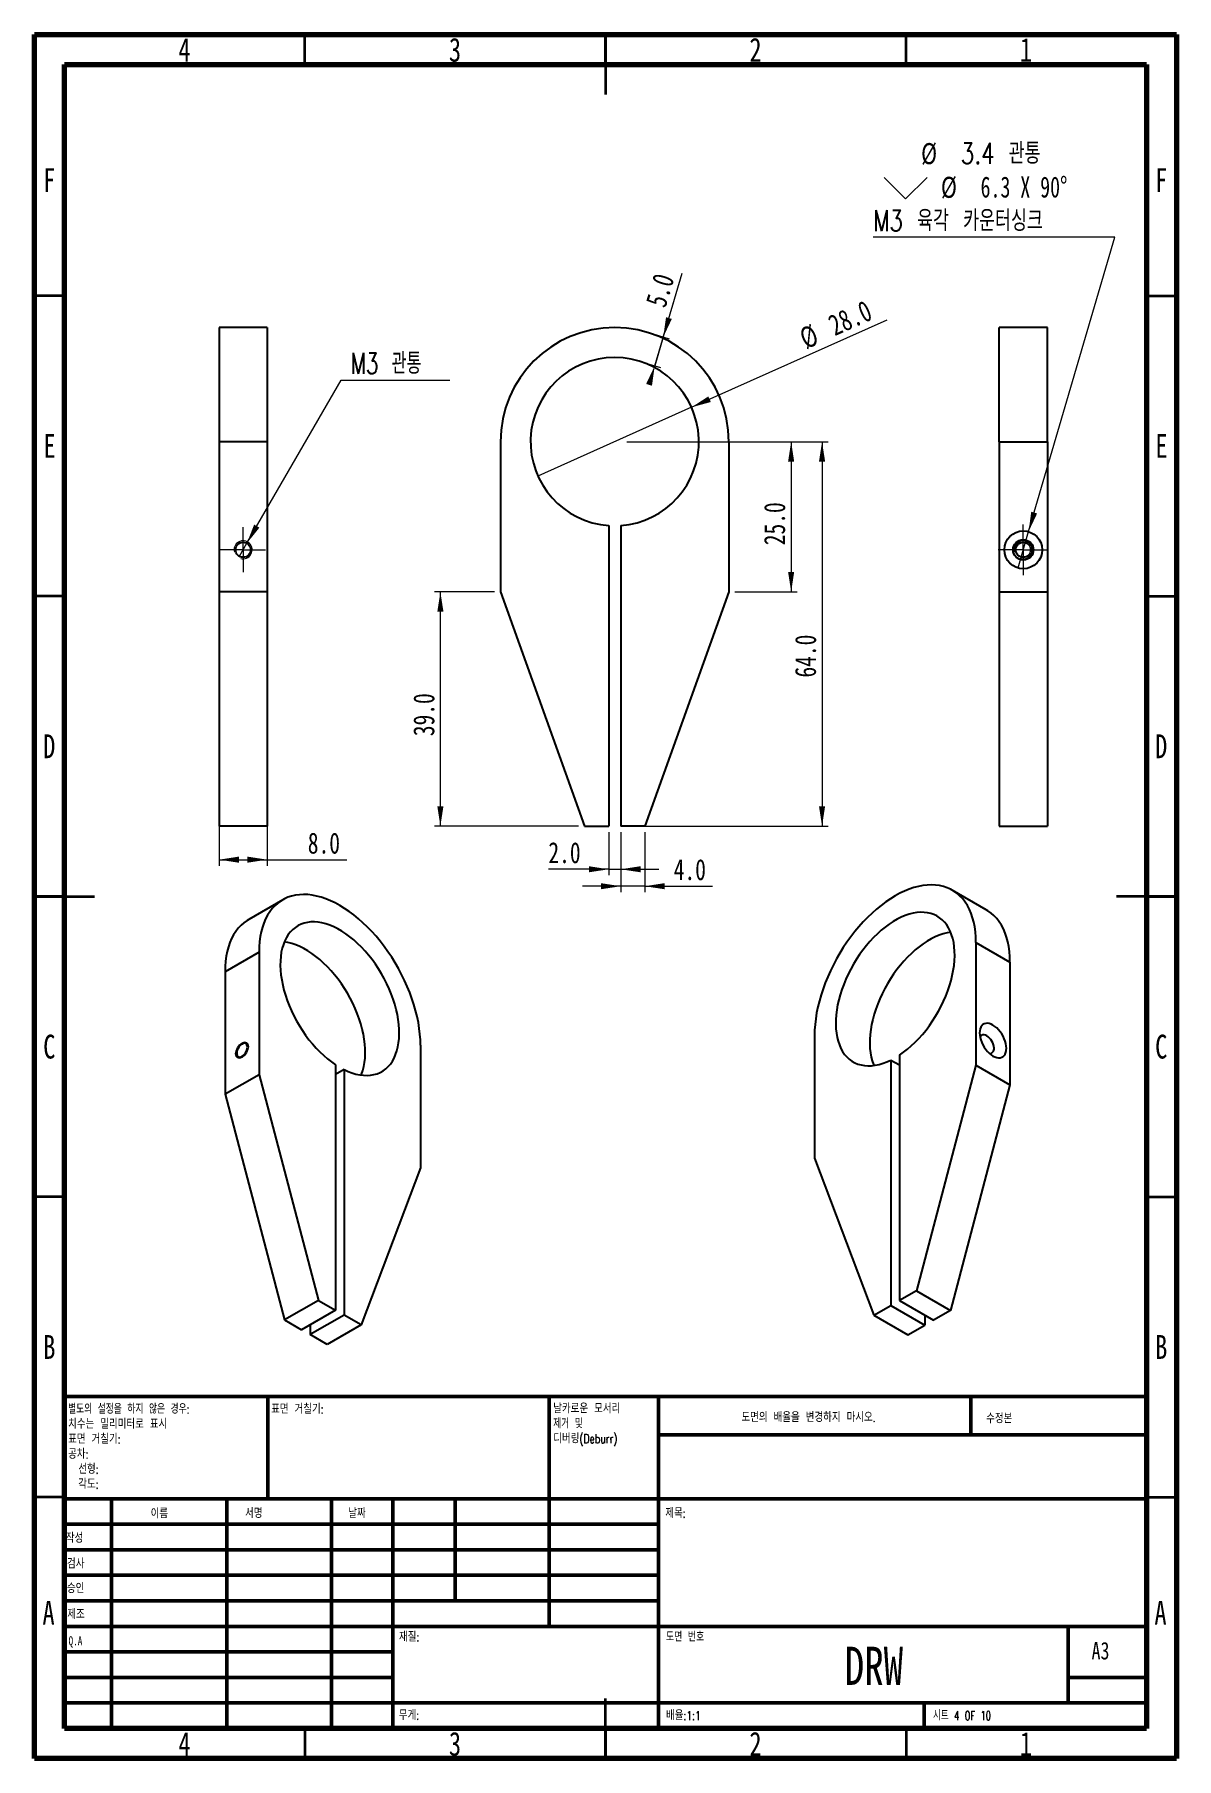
# Paper-space layout '시트4' of a CAD drawing. Header units: millimetres. Extents: x 15 to 205, y 5 to 292.
import ezdxf

# ---------------------------------------------------------------- set-up
doc = ezdxf.new("R2010")
doc.units = ezdxf.units.MM
doc.styles.add('SLDTEXTSTYLE0', font='TXT', dxfattribs={"width": 0.75})
doc.styles.add('SLDTEXTSTYLE1', font='TXT', dxfattribs={"width": 0.75, "bigfont": 'bigfont'})
doc.styles.add('SLDTEXTSTYLE2', font='TXT', dxfattribs={"width": 0.691176, "bigfont": 'bigfont'})
doc.styles.add('SLDTEXTSTYLE3', font='TXT', dxfattribs={"width": 0.6875, "bigfont": 'bigfont'})
doc.styles.add('SLDTEXTSTYLE4', font='TXT', dxfattribs={"width": 0.7, "bigfont": 'bigfont'})
doc.styles.add('SLDTEXTSTYLE5', font='TXT', dxfattribs={"width": 0.675, "bigfont": 'bigfont'})
doc.styles.add('SLDTEXTSTYLE7', font='TXT', dxfattribs={"width": 0.694444})
doc.dimstyles.new('SLDDIMSTYLE0', dxfattribs={"dimtxt": 3.5, "dimasz": 3.302, "dimexe": 0, "dimexo": 0.0625, "dimgap": 0.875, "dimtad": 1, "dimdec": 1, "dimrnd": 1e-09, "dimzin": 4, "dimdsep": 46, "dimtxsty": 'SLDTEXTSTYLE0', "dimsah": 1, "dimcen": 0.09, "dimadec": 0, "dimazin": 1, "dimtfac": 1, "dimtdec": 1, "dimtofl": 0, "dimtmove": 0, "dimatfit": 3, "dimfxl": 0, "dimfrac": 2, "dimtolj": 1, "dimtzin": 12, "dimarcsym": 0})
doc.dimstyles.new('SLDDIMSTYLE2', dxfattribs={"dimtxt": 3.5, "dimasz": 3.302, "dimexe": 0, "dimexo": 0.0625, "dimgap": 0.875, "dimtad": 0, "dimtih": 1, "dimtoh": 1, "dimdec": 1, "dimrnd": 1e-09, "dimzin": 12, "dimdsep": 46, "dimtxsty": 'SLDTEXTSTYLE0', "dimblk1": 'NONE', "dimsah": 1, "dimcen": 0, "dimadec": 0, "dimazin": 3, "dimtfac": 1, "dimtdec": 1, "dimtmove": 0, "dimatfit": 3, "dimldrblk": 'NONE', "dimfxl": 0, "dimfrac": 2, "dimtolj": 1, "dimtzin": 12, "dimarcsym": 0})
doc.dimstyles.new('SLDDIMSTYLE3', dxfattribs={"dimtxt": 3.5, "dimasz": 3.302, "dimexe": 0, "dimexo": 0.0625, "dimgap": 0.875, "dimtad": 0, "dimtih": 1, "dimtoh": 1, "dimdec": 6, "dimrnd": 1e-09, "dimzin": 12, "dimdsep": 46, "dimtxsty": 'SLDTEXTSTYLE0', "dimblk1": 'NONE', "dimsah": 1, "dimcen": 0, "dimadec": 0, "dimazin": 3, "dimtfac": 1, "dimtdec": 1, "dimtmove": 0, "dimatfit": 3, "dimldrblk": 'NONE', "dimfxl": 0, "dimfrac": 2, "dimtolj": 1, "dimtzin": 12, "dimarcsym": 0})
doc.dimstyles.new('SLDDIMSTYLE6', dxfattribs={"dimtxt": 3.5, "dimasz": 3.302, "dimexe": 0, "dimexo": 0.0625, "dimgap": 0.875, "dimtad": 1, "dimdec": 1, "dimrnd": 1e-09, "dimzin": 4, "dimdsep": 46, "dimtxsty": 'SLDTEXTSTYLE0', "dimsah": 1, "dimcen": 0.09, "dimadec": 0, "dimazin": 1, "dimtfac": 1, "dimtdec": 1, "dimtmove": 0, "dimatfit": 0, "dimfxl": 0, "dimfrac": 2, "dimtolj": 1, "dimtzin": 12, "dimarcsym": 0})
doc.dimstyles.new('SLDDIMSTYLE7', dxfattribs={"dimtxt": 3.5, "dimasz": 3.302, "dimexe": 0, "dimexo": 0.0625, "dimgap": 0.875, "dimtad": 1, "dimdec": 1, "dimrnd": 1e-09, "dimzin": 4, "dimdsep": 46, "dimtxsty": 'SLDTEXTSTYLE0', "dimblk1": 'NONE', "dimsah": 1, "dimcen": 0, "dimadec": 0, "dimazin": 1, "dimtfac": 1, "dimtdec": 1, "dimtmove": 0, "dimatfit": 3, "dimldrblk": 'NONE', "dimfxl": 0, "dimfrac": 2, "dimtolj": 1, "dimtzin": 12, "dimarcsym": 0})

# ---------------------------------------------------------------- blocks, each defined once
blk = doc.blocks.new('SW_NOTE_0_6')
at = {"color": 0, "linetype": 'Continuous', "lineweight": 0, "char_height": 1.5, "attachment_point": 1}
for s, insert, style in [('별도의 설정을 하지 않은 경우:', (0, 1.93), 'SLDTEXTSTYLE2'), ('치수는 밀리미터로 표시', (0, -0.57), 'SLDTEXTSTYLE1'), ('표면 거칠기:', (0, -3.07), 'SLDTEXTSTYLE1'), ('공차:', (0, -5.57), 'SLDTEXTSTYLE1'), ('선형:', (1.69, -8.07), 'SLDTEXTSTYLE1'), ('각도:', (1.69, -10.57), 'SLDTEXTSTYLE1')]:
    blk.add_mtext(s, dxfattribs=dict(at, insert=insert, style=style))
blk = doc.blocks.new('SW_NOTE_0_7')
at = {"color": 0, "linetype": 'Continuous', "lineweight": 0, "char_height": 1.5, "attachment_point": 1}
for s, insert, style in [('날카로운 모서리', (0, 1.93), 'SLDTEXTSTYLE1'), ('제거 및', (0, -0.57), 'SLDTEXTSTYLE3'), ('디버링(Deburr)', (0, -3.07), 'SLDTEXTSTYLE1')]:
    blk.add_mtext(s, dxfattribs=dict(at, insert=insert, style=style))
blk = doc.blocks.new('_D_40')
at = {"color": 7, "linetype": 'Continuous', "lineweight": 0}
for q in [(156.84, 244.5), (98.75, 218.49)]:
    blk.add_line((124.31, 229.94), q, dxfattribs=at)
at = {"color": 7, "linetype": 'Continuous', "lineweight": 18}
blk.add_solid([(124.31, 229.94), (127.53, 230.82), (127.11, 231.75)], dxfattribs=at)
at = {"color": 7, "linetype": 'Continuous', "lineweight": 18, "char_height": 3.5, "attachment_point": 1, "rotation": 24.1211, "style": 'SLDTEXTSTYLE0'}
for s, insert in [('28.0', (146.71, 244.96)), ('%%c', (141.92, 242.76))]:
    blk.add_mtext(s, dxfattribs=dict(at, insert=insert))
blk = doc.blocks.new('_None')
blk = doc.blocks.new('_D_41')
at = {"color": 7, "linetype": 'Continuous', "lineweight": 0}
for p, q in [((118.19, 236.84), (122.77, 252.25)), ((119.61, 241.63), (121.42, 247.72)), ((117.91, 242.14), (120.57, 241.35)), ((119.61, 241.63), (118.19, 236.84)), ((116.48, 237.35), (119.14, 236.56))]:
    blk.add_line(p, q, dxfattribs=at)
at = {"color": 7, "linetype": 'Continuous', "lineweight": 18}
for points in [[(119.61, 241.63), (121.04, 244.65), (120.07, 244.94)], [(118.19, 236.84), (116.76, 233.82), (117.73, 233.53)]]:
    blk.add_solid(points, dxfattribs=at)
at = {"color": 7, "linetype": 'Continuous', "lineweight": 18, "insert": (116.6, 247.34), "char_height": 3.5, "attachment_point": 1, "rotation": 73.4326, "style": 'SLDTEXTSTYLE0'}
blk.add_mtext('5.0', dxfattribs=at)
blk = doc.blocks.new('_D_42')
at = {"color": 7, "linetype": 'Continuous', "lineweight": 0}
for p, q in [((110.53, 159.21), (110.53, 152.03)), ((112.53, 159.21), (112.53, 152.03)), ((110.53, 153.03), (100.5, 153.03)), ((110.53, 153.03), (112.53, 153.03)), ((112.53, 153.03), (118.88, 153.03))]:
    blk.add_line(p, q, dxfattribs=at)
at = {"color": 7, "linetype": 'Continuous', "lineweight": 18}
for points in [[(110.53, 153.03), (107.23, 153.54), (107.23, 152.53)], [(112.53, 153.03), (115.83, 152.53), (115.83, 153.54)]]:
    blk.add_solid(points, dxfattribs=at)
at = {"color": 7, "linetype": 'Continuous', "lineweight": 18, "insert": (100.5, 157.55), "char_height": 3.5, "attachment_point": 1, "style": 'SLDTEXTSTYLE0'}
blk.add_mtext('2.0', dxfattribs=at)
blk = doc.blocks.new('_D_43')
at = {"color": 7, "linetype": 'Continuous', "lineweight": 0}
for p, q in [((131.53, 224.21), (141.89, 224.21)), ((140.89, 224.21), (140.89, 199.21)), ((131.53, 199.21), (141.89, 199.21))]:
    blk.add_line(p, q, dxfattribs=at)
at = {"color": 7, "linetype": 'Continuous', "lineweight": 18}
for points in [[(140.89, 224.21), (140.38, 220.91), (141.39, 220.91)], [(140.89, 199.21), (141.39, 202.52), (140.38, 202.52)]]:
    blk.add_solid(points, dxfattribs=at)
at = {"color": 7, "linetype": 'Continuous', "lineweight": 18, "insert": (136.37, 206.98), "char_height": 3.5, "attachment_point": 1, "rotation": 90, "style": 'SLDTEXTSTYLE0'}
blk.add_mtext('25.0', dxfattribs=at)
blk = doc.blocks.new('_D_44')
at = {"color": 7, "linetype": 'Continuous', "lineweight": 0}
for p, q in [((113.53, 224.21), (147.03, 224.21)), ((146.03, 224.21), (146.03, 160.21)), ((113.53, 160.21), (147.03, 160.21))]:
    blk.add_line(p, q, dxfattribs=at)
at = {"color": 7, "linetype": 'Continuous', "lineweight": 18}
for points in [[(146.03, 224.21), (145.52, 220.91), (146.54, 220.91)], [(146.03, 160.21), (146.54, 163.52), (145.52, 163.52)]]:
    blk.add_solid(points, dxfattribs=at)
at = {"color": 7, "linetype": 'Continuous', "lineweight": 18, "insert": (141.52, 184.95), "char_height": 3.5, "attachment_point": 1, "rotation": 90, "style": 'SLDTEXTSTYLE0'}
blk.add_mtext('64.0', dxfattribs=at)
blk = doc.blocks.new('_D_45')
at = {"color": 7, "linetype": 'Continuous', "lineweight": 0}
for p, q in [((91.53, 199.21), (81.53, 199.21)), ((82.53, 160.21), (82.53, 199.21)), ((105.53, 160.21), (81.53, 160.21))]:
    blk.add_line(p, q, dxfattribs=at)
at = {"color": 7, "linetype": 'Continuous', "lineweight": 18}
for points in [[(82.53, 199.21), (82.02, 195.91), (83.04, 195.91)], [(82.53, 160.21), (83.04, 163.52), (82.02, 163.52)]]:
    blk.add_solid(points, dxfattribs=at)
at = {"color": 7, "linetype": 'Continuous', "lineweight": 18, "insert": (78.02, 175.19), "char_height": 3.5, "attachment_point": 1, "rotation": 90, "style": 'SLDTEXTSTYLE0'}
blk.add_mtext('39.0', dxfattribs=at)
blk = doc.blocks.new('_D_46')
at = {"color": 7, "linetype": 'Continuous', "lineweight": 0}
for p, q in [((112.53, 159.21), (112.53, 149.21)), ((116.53, 159.21), (116.53, 149.21)), ((112.53, 150.21), (106.18, 150.21)), ((116.53, 150.21), (112.53, 150.21)), ((116.53, 150.21), (127.82, 150.21))]:
    blk.add_line(p, q, dxfattribs=at)
at = {"color": 7, "linetype": 'Continuous', "lineweight": 18}
for points in [[(112.53, 150.21), (109.23, 150.72), (109.23, 149.71)], [(116.53, 150.21), (119.83, 149.71), (119.83, 150.72)]]:
    blk.add_solid(points, dxfattribs=at)
at = {"color": 7, "linetype": 'Continuous', "lineweight": 18, "insert": (121.35, 154.73), "char_height": 3.5, "attachment_point": 1, "style": 'SLDTEXTSTYLE0'}
blk.add_mtext('4.0', dxfattribs=at)
blk = doc.blocks.new('SW_SYMBOL_HOLE_SINK')
at = {"color": 0, "linetype": 'Continuous', "lineweight": 18}
for p, q in [((0, 875), (800, 75)), ((800, 75), (1600, 875))]:
    blk.add_line(p, q, dxfattribs=at)
blk = doc.blocks.new('_D_47')
at = {"color": 7, "linetype": 'Continuous', "lineweight": 0}
for p, q in [((194.72, 258.24), (154.55, 258.24)), ((180.39, 209.24), (194.72, 258.24)), ((178.63, 203.19), (180.39, 209.24))]:
    blk.add_line(p, q, dxfattribs=at)
at = {"color": 7, "linetype": 'Continuous', "lineweight": 18}
blk.add_solid([(180.39, 209.24), (181.81, 212.26), (180.83, 212.55)], dxfattribs=at)
at = {"color": 7, "linetype": 'Continuous', "lineweight": 18, "xscale": 0.004470703125, "yscale": 0.004470703125, "zscale": 0.004470703125}
blk.add_blockref('SW_SYMBOL_HOLE_SINK', (156.36, 264.28), dxfattribs=at)
at = {"color": 7, "linetype": 'Continuous', "lineweight": 18, "char_height": 3.5, "attachment_point": 1}
for s, insert, style in [('%%c', (162.51, 273.92), 'SLDTEXTSTYLE0'), ('3.4 관통', (169.11, 273.97), 'SLDTEXTSTYLE1'), ('%%c', (165.81, 268.31), 'SLDTEXTSTYLE0'), ('6.3 X 90°', (172.4, 268.36), 'SLDTEXTSTYLE7'), ('M3 육각 카운터싱크', (154.55, 262.76), 'SLDTEXTSTYLE1')]:
    blk.add_mtext(s, dxfattribs=dict(at, insert=insert, style=style))
blk = doc.blocks.new('SW_CENTERMARKSYMBOL_26')
at = {"color": 0, "linetype": 'Continuous', "lineweight": 18}
for p, q in [((0, 2.5), (0, 4.2)), ((-2.5, 0), (-4.2, 0)), ((0, 0), (-2.5, 0)), ((0, 0), (0, 2.5)), ((0, 0), (0, -2.5)), ((0, 0), (2.5, 0)), ((2.5, 0), (4.2, 0)), ((0, -2.5), (0, -4.2))]:
    blk.add_line(p, q, dxfattribs=at)
blk = doc.blocks.new('_D_48')
at = {"color": 7, "linetype": 'Continuous', "lineweight": 0}
for p, q in [((45.71, 198.21), (45.71, 153.63)), ((53.71, 198.21), (53.71, 153.63)), ((45.71, 154.63), (53.71, 154.63)), ((53.71, 154.63), (66.94, 154.63))]:
    blk.add_line(p, q, dxfattribs=at)
at = {"color": 7, "linetype": 'Continuous', "lineweight": 18}
for points in [[(45.71, 154.63), (49.01, 154.12), (49.01, 155.14)], [(53.71, 154.63), (50.4, 155.14), (50.4, 154.12)]]:
    blk.add_solid(points, dxfattribs=at)
at = {"color": 7, "linetype": 'Continuous', "lineweight": 18, "insert": (60.47, 159.14), "char_height": 3.5, "attachment_point": 1, "style": 'SLDTEXTSTYLE0'}
blk.add_mtext('8.0', dxfattribs=at)
blk = doc.blocks.new('_D_49')
at = {"color": 7, "linetype": 'Continuous', "lineweight": 0}
for p, q in [((50.33, 207.3), (66.03, 234.48)), ((66.03, 234.48), (84.1, 234.48)), ((49.08, 205.13), (50.33, 207.3))]:
    blk.add_line(p, q, dxfattribs=at)
at = {"color": 7, "linetype": 'Continuous', "lineweight": 18}
blk.add_solid([(50.33, 207.3), (52.42, 209.9), (51.54, 210.41)], dxfattribs=at)
at = {"color": 7, "linetype": 'Continuous', "lineweight": 18, "insert": (67.61, 239), "char_height": 3.5, "attachment_point": 1, "style": 'SLDTEXTSTYLE4'}
blk.add_mtext('M3 관통', dxfattribs=at)
blk = doc.blocks.new('SW_CENTERMARKSYMBOL_27')
at = {"color": 0, "linetype": 'Continuous', "lineweight": 18}
for p, q in [((0, 2.5), (0, 3.75)), ((-2.5, 0), (-3.75, 0)), ((0, 0), (-2.5, 0)), ((0, 0), (0, 2.5)), ((0, 0), (0, -2.5)), ((0, 0), (2.5, 0)), ((2.5, 0), (3.75, 0)), ((0, -2.5), (0, -3.75))]:
    blk.add_line(p, q, dxfattribs=at)

psp = doc.layouts.new('시트4')

# ---------------------------------------------------------------- linework, layer by layer
at = {"color": 7, "linetype": 'Continuous', "lineweight": 70}
for p, q in [((15, 5), (15, 292)), ((15, 292), (205, 292)), ((205, 292), (205, 5)), ((20, 10), (20, 287)), ((20, 287), (200, 287)), ((200, 287), (200, 10)), ((200, 10), (20, 10)), ((205, 5), (15, 5))]:
    psp.add_line(p, q, dxfattribs=at)
at = {"color": 7, "linetype": 'Continuous', "lineweight": 35}
for p, q in [((60, 287), (60, 292)), ((110, 292), (110, 282)), ((110, 287), (110, 292)), ((160, 287), (160, 292)), ((20, 248.5), (15, 248.5)), ((200, 248.5), (205, 248.5)), ((20, 198.5), (15, 198.5)), ((200, 198.5), (205, 198.5)), ((15, 148.5), (25, 148.5)), ((20, 148.5), (15, 148.5)), ((205, 148.5), (195, 148.5)), ((200, 148.5), (205, 148.5)), ((20, 98.5), (15, 98.5)), ((200, 98.5), (205, 98.5)), ((20, 48.5), (15, 48.5)), ((200, 48.5), (205, 48.5)), ((110, 5), (110, 15)), ((60, 10), (60, 5)), ((110, 10), (110, 5)), ((160, 10), (160, 5))]:
    psp.add_line(p, q, dxfattribs=at)
at = {"color": 7, "linetype": 'Continuous', "lineweight": 25}
for p, q in [((53.7055768, 243.214204), (45.7055768, 243.214204)), ((45.7055768, 243.214204), (45.7055768, 224.214204)), ((53.7055768, 243.214204), (53.7055768, 224.214204)), ((183.5108543, 243.214204), (175.5108543, 243.214204)), ((175.5108543, 224.214204), (175.5108543, 243.214204)), ((183.5108543, 224.214204), (183.5108543, 243.214204)), ((53.7055768, 224.214204), (45.7055768, 224.214204)), ((45.7055768, 224.214204), (45.7055768, 199.214204)), ((53.7055768, 224.214204), (53.7055768, 199.214204)), ((92.5304758, 224.214204), (92.5304758, 199.214204)), ((130.5304758, 224.214204), (130.5304758, 199.214204)), ((175.5108543, 224.214204), (175.5108543, 199.214204)), ((175.5108543, 224.214204), (183.5108543, 224.214204)), ((183.5108543, 224.214204), (183.5108543, 199.214204)), ((110.5304758, 210.249964), (110.5304758, 160.214204)), ((112.5304758, 210.249964), (112.5304758, 160.214204)), ((53.7055768, 199.214204), (45.7055768, 199.214204)), ((45.7055768, 199.214204), (45.7055768, 160.214204)), ((53.7055768, 199.214204), (53.7055768, 160.214204)), ((92.5304758, 199.214204), (106.5304758, 160.214204)), ((130.5304758, 199.214204), (116.5304758, 160.214204)), ((175.5108543, 199.214204), (183.5108543, 199.214204)), ((175.5108543, 199.214204), (175.5108543, 160.214204)), ((183.5108543, 199.214204), (183.5108543, 160.214204)), ((53.7055768, 160.214204), (45.7055768, 160.214204)), ((106.5304758, 160.214204), (110.5304758, 160.214204)), ((116.5304758, 160.214204), (112.5304758, 160.214204)), ((175.5108543, 160.214204), (183.5108543, 160.214204)), ((173.3576197, 146.2812789), (167.7007654, 149.5469113)), ((56.2912708, 147.9463569), (50.6344165, 144.6807244)), ((171.6365663, 140.84786), (171.6365663, 120.4343397)), ((171.6365663, 140.84786), (177.2934206, 137.5822276)), ((52.3554699, 139.2473055), (46.6986157, 135.9816731)), ((52.3554699, 139.2473055), (52.3554699, 118.8337852)), ((46.6986157, 135.9816731), (46.6986157, 115.5681528)), ((177.2934206, 137.5822276), (177.2934206, 117.1687073)), ((79.2255276, 123.7355514), (79.2255276, 103.3220311)), ((144.7665086, 125.3361059), (144.7665086, 104.9225856)), ((157.4944307, 121.281407), (157.4944307, 80.4251669)), ((157.4944307, 121.281407), (158.9086443, 120.4649989)), ((158.9086443, 122.0978151), (158.9086443, 81.2415751)), ((52.3554699, 118.8337852), (46.6986157, 115.5681528)), ((52.3554699, 118.8337852), (62.2549648, 81.2738368)), ((65.083392, 120.4972606), (65.083392, 79.6410206)), ((66.4976055, 119.6808525), (65.083392, 118.8644444)), ((66.4976055, 119.6808525), (66.4976055, 78.8246125)), ((171.6365663, 120.4343397), (161.7370714, 82.8743913)), ((171.6365663, 120.4343397), (177.2934206, 117.1687073)), ((46.6986157, 115.5681528), (56.5981106, 78.0082043)), ((177.2934206, 117.1687073), (167.3939256, 79.6087588)), ((79.2255276, 103.3220311), (69.3260327, 77.1917962)), ((144.7665086, 104.9225856), (154.6660036, 78.7923507)), ((62.2549648, 81.2738368), (56.5981106, 78.0082043)), ((62.2549648, 81.2738368), (65.083392, 79.6410206)), ((154.6660036, 78.7923507), (157.4944307, 80.4251669)), ((157.4944307, 80.4251669), (163.151285, 77.1595345)), ((161.7370714, 82.8743913), (158.9086443, 81.2415751)), ((158.9086443, 81.2415751), (164.5654985, 77.9759426)), ((161.7370714, 82.8743913), (167.3939256, 79.6087588)), ((56.5981106, 78.0082043), (59.4265377, 76.3753881)), ((65.083392, 79.6410206), (59.4265377, 76.3753881)), ((66.4976055, 78.8246125), (60.8407513, 75.55898)), ((69.3260327, 77.1917962), (66.4976055, 78.8246125)), ((154.6660036, 78.7923507), (160.3228578, 75.5267183)), ((163.151285, 78.7923507), (163.151285, 77.1595345)), ((167.3939256, 79.6087588), (164.5654985, 77.9759426)), ((60.8407513, 77.1917962), (60.8407513, 75.55898)), ((63.6691784, 73.9261638), (60.8407513, 75.55898)), ((69.3260327, 77.1917962), (63.6691784, 73.9261638)), ((160.3228578, 75.5267183), (163.151285, 77.1595345))]:
    psp.add_line(p, q, dxfattribs=at)
at = {"color": 7, "linetype": 'Continuous', "lineweight": 50}
for p, q in [((20, 65.25), (200, 65.25)), ((20, 65.25), (20, 10)), ((53.8, 48.25), (53.8, 65.25)), ((100.6, 65.25), (100.6, 27)), ((118.8, 65.25), (118.8, 10)), ((170.8, 58.875), (170.8, 65.25)), ((200, 58.875), (118.8, 58.875)), ((200, 48.25), (20, 48.25)), ((27.8, 48.25), (27.8, 10)), ((46.9909524, 48.25), (46.9909524, 10)), ((64.3989262, 48.25), (64.3989262, 10)), ((74.6, 10), (74.6, 48.25)), ((85, 31.25), (85, 48.25)), ((118.8, 44), (20, 44)), ((118.8, 39.75), (20, 39.75)), ((118.8, 35.5), (20, 35.5)), ((118.8, 31.25), (20, 31.25)), ((74.6, 27), (20, 27)), ((74.6, 27), (200, 27)), ((187, 14.25), (187, 27)), ((74.6, 22.749928), (20, 22.749928)), ((74.6, 18.5), (20, 18.5)), ((200, 18.5), (187, 18.5)), ((20, 14.25), (200, 14.25)), ((163, 10), (163, 14.25))]:
    psp.add_line(p, q, dxfattribs=at)
at = {"color": 7, "linetype": 'Continuous', "lineweight": 25, "flags": 128}
for points in [[(171.6365663, 140.84786), (171.6138364, 141.7368132), (171.5457235, 142.596515), (171.4324581, 143.4240565), (171.2744234, 144.2166375), (171.0721542, 144.9715762), (170.826335, 145.6863181), (170.5377974, 146.3584448), (170.2075178, 146.9856819), (169.8366138, 147.5659072), (169.4263403, 148.0971573), (168.9780857, 148.5776347), (168.4933667, 149.0057135), (167.9738233, 149.3799453), (167.4212137, 149.6990637), (166.8374076, 149.9619891), (166.2243804, 150.1678317), (165.5842065, 150.3158951), (164.9190519, 150.4056781), (164.2311674, 150.4368771), (163.5228806, 150.4093865), (162.796588, 150.3232993), (162.0547472, 150.1789067), (161.2998684, 149.9766974), (160.5345058, 149.7173556), (159.7612491, 149.4017588), (158.9827149, 149.0309748), (158.2015375, 148.6062584), (157.42036, 148.1290465), (156.6418258, 147.600954), (155.8685692, 147.0237678), (155.1032066, 146.3994407), (154.3483278, 145.7300855), (153.606487, 145.0179669), (152.8801944, 144.2654946), (152.1719076, 143.4752146), (151.4840231, 142.6498011), (150.8188685, 141.7920469), (150.1786946, 140.9048545), (149.5656674, 139.9912258), (148.9818613, 139.0542522), (148.4292516, 138.0971042), (147.9097083, 137.1230204), (147.4249893, 136.1352969), (146.9767346, 135.1372758), (146.5664612, 134.1323341), (146.1955572, 133.1238722), (145.8652776, 132.1153023), (145.57674, 131.1100372), (145.3309208, 130.1114784), (145.1286516, 129.1230047), (144.9706169, 128.1479607), (144.8573515, 127.1896458), (144.7892386, 126.2513025), (144.7665086, 125.3361059)], [(79.2255276, 123.7355514), (79.2027976, 124.650748), (79.1346847, 125.5890913), (79.0214193, 126.5474063), (78.8633846, 127.5224502), (78.6611155, 128.5109239), (78.4152962, 129.5094827), (78.1267586, 130.5147478), (77.796479, 131.5233177), (77.425575, 132.5317796), (77.0153016, 133.5367214), (76.567047, 134.5347425), (76.0823279, 135.522466), (75.5627846, 136.4965497), (75.0101749, 137.4536977), (74.4263688, 138.3906713), (73.8133416, 139.3043), (73.1731677, 140.1914924), (72.5080132, 141.0492466), (71.8201287, 141.8746601), (71.1118418, 142.6649401), (70.3855492, 143.4174124), (69.6437084, 144.129531), (68.8888296, 144.7988863), (68.123467, 145.4232133), (67.3502104, 146.0003996), (66.5716762, 146.5284921), (65.7904987, 147.0057039), (65.0093213, 147.4304203), (64.2307871, 147.8012043), (63.4575305, 148.1168011), (62.6921679, 148.3761429), (61.937289, 148.5783522), (61.1954483, 148.7227448), (60.4691557, 148.808832), (59.7608688, 148.8363227), (59.0729843, 148.8051236), (58.4078298, 148.7153406), (57.7676558, 148.5672772), (57.1546287, 148.3614346), (56.5708225, 148.0985093), (56.0182129, 147.7793908), (55.4986696, 147.405159), (55.0139505, 146.9770802), (54.5656959, 146.4966029), (54.1554225, 145.9653528), (53.7845184, 145.3851275), (53.4542389, 144.7578903), (53.1657013, 144.0857636), (52.919882, 143.3710217), (52.7176128, 142.616083), (52.5595782, 141.823502), (52.4463128, 140.9959605), (52.3781998, 140.1362587), (52.3554699, 139.2473055)], [(50.6344165, 144.6807244), (50.3613586, 144.5137583), (49.8418153, 144.1395266), (49.3570963, 143.7114478), (48.9088417, 143.2309704), (48.4985682, 142.6997203), (48.1276642, 142.119495), (47.7973846, 141.4922579), (47.508847, 140.8201312), (47.2630278, 140.1053893), (47.0607586, 139.3504506), (46.9027239, 138.5578695), (46.7894585, 137.7303281), (46.7213456, 136.8706263), (46.6986157, 135.9816731)], [(66.4976055, 119.6808525), (67.1617512, 119.3784503), (67.8196562, 119.1311757), (68.4683262, 118.940154), (69.1048092, 118.8062548), (69.7262083, 118.7300873), (70.3296955, 118.7119982), (70.9125242, 118.7520699), (71.472042, 118.8501199), (72.0057024, 119.0057021), (72.5110767, 119.2181083), (72.9858648, 119.4863718), (73.427906, 119.8092718), (73.8351883, 120.1853388), (74.2058583, 120.6128611), (74.538229, 121.0898931), (74.8307877, 121.6142637), (75.082203, 122.1835865), (75.2913306, 122.7952704), (75.4572188, 123.4465316), (75.5791125, 124.1344061), (75.6564571, 124.8557633), (75.6889005, 125.6073202), (75.6762951, 126.3856564), (75.6186982, 127.1872296), (75.516372, 128.0083917), (75.3697822, 128.8454055), (75.1795959, 129.6944617), (74.9466787, 130.5516961), (74.6720906, 131.4132073), (74.3570813, 132.2750746), (74.0030845, 133.1333753), (73.6117112, 133.9842034), (73.1847426, 134.8236866), (72.7241219, 135.6480042), (72.2319454, 136.4534048), (71.7104532, 137.2362228), (71.1620185, 137.9928955), (70.5891373, 138.7199793), (69.994417, 139.4141651), (69.3805642, 140.0722936), (68.7503725, 140.6913695), (68.1067101, 141.2685753), (67.4525063, 141.8012842), (66.7907386, 142.2870717), (66.1244186, 142.7237269), (65.4565789, 143.1092625), (64.7902589, 143.441924), (64.1284911, 143.7201973), (63.4742874, 143.942816), (62.830625, 144.108767), (62.2004333, 144.2172949), (61.5865804, 144.2679059), (60.9918601, 144.2603695), (60.418979, 144.1947202), (59.8705443, 144.0712567), (59.3490521, 143.8905408), (58.8568756, 143.6533951), (58.3962549, 143.3608988), (57.9692863, 143.0143831), (57.577913, 142.615425), (57.2239162, 142.1658403), (56.9089069, 141.667675), (56.6343188, 141.1231965), (56.4014016, 140.5348825), (56.2112153, 139.9054108), (56.0646255, 139.2376459), (55.9622993, 138.5346271), (55.9047024, 137.7995539), (55.892097, 137.0357716), (55.9245404, 136.2467563), (56.001885, 135.436099), (56.1237787, 134.607489), (56.2896669, 133.7646974), (56.4987945, 132.9115599), (56.7502098, 132.0519592), (57.0427685, 131.1898075), (57.3751392, 130.3290285), (57.7458092, 129.4735397), (58.1530915, 128.6272345), (58.5951327, 127.7939647), (59.0699208, 126.9775224), (59.575295, 126.1816235), (60.1089555, 125.4098902), (60.6684733, 124.6658346), (61.251302, 123.9528432), (61.8547892, 123.2741608), (62.4761883, 122.6328762), (63.1126712, 122.0319079), (63.7613413, 121.473991), (64.4192463, 120.9616647), (65.083392, 120.4972606)], [(158.9086443, 122.0978151), (159.57279, 122.5622192), (160.230695, 123.0745455), (160.879365, 123.6324623), (161.5158479, 124.2334306), (162.137247, 124.8747153), (162.7407342, 125.5533977), (163.323563, 126.2663891), (163.8830808, 127.0104446), (164.4167412, 127.782178), (164.9221155, 128.5780769), (165.3969036, 129.3945191), (165.8389447, 130.227789), (166.2462271, 131.0740941), (166.6168971, 131.9295829), (166.9492678, 132.790362), (167.2418265, 133.6525137), (167.4932417, 134.5121144), (167.7023693, 135.3652519), (167.8682575, 136.2080435), (167.9901512, 137.0366535), (168.0674958, 137.8473108), (168.0999392, 138.6363261), (168.0873338, 139.4001084), (168.029737, 140.1351816), (167.9274108, 140.8382004), (167.780821, 141.5059652), (167.5906347, 142.135437), (167.3577175, 142.7237509), (167.0831294, 143.2682295), (166.7681201, 143.7663948), (166.4141232, 144.2159795), (166.0227499, 144.6149376), (165.5957813, 144.9614533), (165.1351606, 145.2539496), (164.6429842, 145.4910953), (164.1214919, 145.6718111), (163.5730572, 145.7952747), (163.0001761, 145.860924), (162.4054558, 145.8684604), (161.7916029, 145.8178494), (161.1614113, 145.7093215), (160.5177489, 145.5433705), (159.8635451, 145.3207518), (159.2017773, 145.0424785), (158.5354573, 144.709817), (157.8676176, 144.3242813), (157.2012977, 143.8876261), (156.5395299, 143.4018387), (155.8853261, 142.8691298), (155.2416637, 142.2919239), (154.611472, 141.672848), (153.9976192, 141.0147196), (153.4028989, 140.3205338), (152.8300178, 139.59345), (152.2815831, 138.8367773), (151.7600908, 138.0539593), (151.2679144, 137.2485587), (150.8072937, 136.4242411), (150.3803251, 135.5847579), (149.9889517, 134.7339298), (149.6349549, 133.8756291), (149.3199456, 133.0137618), (149.0453575, 132.1522506), (148.8124403, 131.2950162), (148.622254, 130.44596), (148.4756642, 129.6089461), (148.373338, 128.787784), (148.3157411, 127.9862109), (148.3031357, 127.2078747), (148.3355791, 126.4563178), (148.4129237, 125.7349606), (148.5348175, 125.0470861), (148.7007056, 124.3958249), (148.9098332, 123.784141), (149.1612485, 123.2148182), (149.4538072, 122.6904476), (149.7861779, 122.2134156), (150.1568479, 121.7858933), (150.5641303, 121.4098263), (151.0061714, 121.0869263), (151.4809595, 120.8186627), (151.9863338, 120.6062565), (152.5199942, 120.4506744), (153.079512, 120.3526244), (153.6623408, 120.3125527), (154.265828, 120.3306418), (154.8872271, 120.4068093), (155.52371, 120.5407085), (156.17238, 120.7317301), (156.830285, 120.9790048), (157.4944307, 121.281407)], [(177.2934206, 137.5822276), (177.2706906, 138.4711807), (177.2025777, 139.3308825), (177.0893123, 140.158424), (176.9312776, 140.951005), (176.7290085, 141.7059437), (176.4831892, 142.4206857), (176.1946516, 143.0928123), (175.864372, 143.7200495), (175.493468, 144.3002748), (175.0831946, 144.8315249), (174.63494, 145.3120022), (174.1502209, 145.7400811), (173.6306776, 146.1143128), (173.3576197, 146.2812789)], [(69.364777, 118.7675995), (69.4253488, 118.9179541), (69.6344763, 119.529638), (69.8003645, 120.1808992), (69.9222583, 120.8687737), (69.9996028, 121.5901308), (70.0320462, 122.3416877), (70.0194408, 123.1200239), (69.961844, 123.9215971), (69.8595178, 124.7427592), (69.712928, 125.579773), (69.5227417, 126.4288292), (69.2898245, 127.2860636), (69.0152364, 128.1475749), (68.7002271, 129.0094421), (68.3462302, 129.8677429), (67.9548569, 130.718571), (67.5278883, 131.5580541), (67.0672676, 132.3823718), (66.5750912, 133.1877723), (66.0535989, 133.9705903), (65.5051642, 134.7272631), (64.9322831, 135.4543469), (64.3375628, 136.1485327), (63.7237099, 136.8066611), (63.0935183, 137.425737), (62.4498559, 138.0029429), (61.7956521, 138.5356517), (61.1338843, 139.0214392), (60.4675643, 139.4580944), (59.7997247, 139.8436301), (59.1334047, 140.1762915), (58.4716369, 140.4545649), (57.8174331, 140.6771836), (57.1737707, 140.8431345), (56.5593662, 140.949625)], [(167.43267, 142.5501795), (166.8182655, 142.443689), (166.1746031, 142.2777381), (165.5203993, 142.0551193), (164.8586316, 141.776846), (164.1923116, 141.4441845), (163.5244719, 141.0586489), (162.8581519, 140.6219937), (162.1963841, 140.1362062), (161.5421804, 139.6034973), (160.898518, 139.0262915), (160.2683263, 138.4072156), (159.6544734, 137.7490872), (159.0597531, 137.0549014), (158.486872, 136.3278176), (157.9384373, 135.5711448), (157.4169451, 134.7883268), (156.9247686, 133.9829262), (156.4641479, 133.1586086), (156.0371793, 132.3191255), (155.645806, 131.4682974), (155.2918092, 130.6099966), (154.9767999, 129.7481294), (154.7022118, 128.8866181), (154.4692946, 128.0293837), (154.2791083, 127.1803275), (154.1325184, 126.3433137), (154.0301923, 125.5221516), (153.9725954, 124.7205784), (153.95999, 123.9422422), (153.9924334, 123.1906853), (154.069778, 122.4693281), (154.1916717, 121.7814537), (154.3575599, 121.1301925), (154.5666875, 120.5185086), (154.6272592, 120.368154)], [(176.6923798, 123.2314664), (176.6697082, 123.6106029), (176.602155, 124.0081974), (176.4910954, 124.4161559), (176.3387901, 124.8261736), (176.1483397, 125.2299037), (175.9236213, 125.6191274), (175.6692094, 125.9859213), (175.3902832, 126.3228185), (175.0925207, 126.6229607), (174.7819836, 126.8802379), (174.4649935, 127.0894127), (174.1480033, 127.2462269), (173.8374662, 127.3474882), (173.5397037, 127.3911353), (173.2607775, 127.3762795), (173.0063656, 127.3032233), (172.7816472, 127.1734539), (172.5911968, 126.9896131), (172.4388916, 126.7554433), (172.3278319, 126.4757116), (172.2602787, 126.1561124), (172.2376071, 125.803152), (172.2602787, 125.4240154), (172.3278319, 125.026421), (172.4388916, 124.6184625), (172.5911968, 124.2084448), (172.7816472, 123.8047147), (173.0063656, 123.415491), (173.2607775, 123.0486971), (173.5397037, 122.7117999), (173.8374662, 122.4116577), (174.1480033, 122.1543804), (174.4649935, 121.9452056), (174.7819836, 121.7883914), (175.0925207, 121.6871301), (175.3902832, 121.6434831), (175.6692094, 121.6583389), (175.9236213, 121.7313951), (176.1483397, 121.8611644), (176.3387901, 122.0450052), (176.4910954, 122.279175), (176.602155, 122.5589068), (176.6697082, 122.8785059), (176.6923798, 123.2314664)], [(50.4109263, 123.4270098), (50.3887655, 123.6413384), (50.3233943, 123.8193334), (50.2180907, 123.9520693), (50.0781351, 124.0328902), (49.9105454, 124.0577434), (49.7237254, 124.0253827), (49.5270428, 123.9374307), (49.3303602, 123.7982978), (49.1435401, 123.6149606), (48.9759504, 123.3966125), (48.8359948, 123.1542023), (48.7306913, 122.8998855), (48.6653201, 122.6464146), (48.6431593, 122.4064996), (48.6653201, 122.192171), (48.7306913, 122.014176), (48.8359948, 121.8814401), (48.9759504, 121.8006192), (49.1435401, 121.775766), (49.3303602, 121.8081267), (49.5270428, 121.8960787), (49.7237254, 122.0352116), (49.9105454, 122.2185488), (50.0781351, 122.4368969), (50.2180907, 122.6793071), (50.3233943, 122.9336239), (50.3887655, 123.1870948), (50.4109263, 123.4270098)], [(174.6417701, 123.2314664), (174.6186725, 123.5156091), (174.5502671, 123.8155003), (174.4391829, 124.1196154), (174.2896886, 124.4162674), (174.1075293, 124.6940561), (173.8997053, 124.9423064), (173.6742031, 125.151478), (173.4396886, 125.3135327), (173.2051741, 125.4222427), (172.9796719, 125.4734304), (172.7718479, 125.4651286), (172.5896886, 125.3976565), (172.4401944, 125.2736069), (172.3291101, 125.0977469), (172.317984, 125.0720241)]]:
    psp.add_lwpolyline(points, dxfattribs=at)
at = {"color": 7, "linetype": 'Continuous', "lineweight": 18, "flags": 128}
psp.add_lwpolyline([(50.5877029, 123.5290608), (50.506965, 123.0137368), (50.2770428, 122.4836482), (49.9329399, 122.0194961), (49.5270428, 121.6919435), (49.1211457, 121.5508573), (48.7770428, 121.6177166), (48.5471206, 121.8823427), (48.4663826, 122.3044486), (48.5471206, 122.8197726), (48.7770428, 123.3498612), (49.1211457, 123.8140133), (49.5270428, 124.1415659), (49.9329399, 124.2826521), (50.2770428, 124.2157928), (50.506965, 123.9511667), (50.5877029, 123.5290608)], dxfattribs=at)
at = {"color": 7, "linetype": 'Continuous', "lineweight": 25}
for centre, radius in [((49.7055768, 206.214204), 1.25), ((179.5108543, 206.214204), 3.15), ((179.5108543, 206.214204), 1.7), ((179.5108543, 206.214204), 1.25)]:
    psp.add_circle(centre, radius, dxfattribs=at)
for centre, radius, start, end in [((111.5304758, 224.214204), 19, 0, 180), ((111.5304758, 224.214204), 14, 274.096043758, 265.903956242), ((173.9236608, 123.1075151), 0.7287283, 265.910000663, 9.793199844)]:
    psp.add_arc(centre, radius, start, end, dxfattribs=at)
at = {"color": 7, "linetype": 'Continuous', "lineweight": 18}
for centre in [(49.7055768, 206.214204), (179.5108543, 206.214204)]:
    psp.add_arc(centre, 1.5, 255, 195, dxfattribs=at)

# ---------------------------------------------------------------- block references
at = {"color": 7, "linetype": 'Continuous', "lineweight": 0}
for name, p in [('SW_CENTERMARKSYMBOL_27', (49.7055768, 206.214204)), ('SW_CENTERMARKSYMBOL_26', (179.5108543, 206.214204)), ('SW_NOTE_0_6', (20.5936687, 61.9873699)), ('SW_NOTE_0_7', (101.3092157, 62.0694896))]:
    psp.add_blockref(name, p, dxfattribs=at)

# ---------------------------------------------------------------- texts
for s, insert, char_height, attachment_point, style in [('4', (39.9600369, 291.4388928), 3.96875, 2, 'SLDTEXTSTYLE0'), ('3', (84.9600369, 291.4388928), 3.96875, 2, 'SLDTEXTSTYLE0'), ('2', (134.9600369, 291.4388928), 3.96875, 2, 'SLDTEXTSTYLE0'), ('1', (179.9600369, 291.4388928), 3.96875, 2, 'SLDTEXTSTYLE0'), ('F', (17.4577402, 269.7445102), 3.96875, 2, 'SLDTEXTSTYLE0'), ('F', (202.4577402, 269.7445102), 3.96875, 2, 'SLDTEXTSTYLE0'), ('E', (17.5078089, 225.4945102), 3.96875, 2, 'SLDTEXTSTYLE0'), ('E', (202.5078089, 225.4945102), 3.96875, 2, 'SLDTEXTSTYLE0'), ('D', (17.4526873, 175.4945102), 3.96875, 2, 'SLDTEXTSTYLE0'), ('D', (202.4526873, 175.4945102), 3.96875, 2, 'SLDTEXTSTYLE0'), ('C', (17.4586589, 125.4945102), 3.96875, 2, 'SLDTEXTSTYLE0'), ('C', (202.4586589, 125.4945102), 3.96875, 2, 'SLDTEXTSTYLE0'), ('B', (17.4706018, 75.4945102), 3.96875, 2, 'SLDTEXTSTYLE0'), ('B', (202.4706018, 75.4945102), 3.96875, 2, 'SLDTEXTSTYLE0'), ('표면 거칠기:', (54.3712922, 63.919272), 1.5, 1, 'SLDTEXTSTYLE1'), ('도면의 배율을 변경하지 마시오.', (132.6146405, 62.5329936), 1.5, 1, 'SLDTEXTSTYLE1'), ('수정본', (173.3275817, 62.3349087), 1.5, 1, 'SLDTEXTSTYLE1'), ('이름', (34.3222392, 46.5014826), 1.5, 1, 'SLDTEXTSTYLE1'), ('서명', (50.0335876, 46.5617564), 1.5, 1, 'SLDTEXTSTYLE1'), ('날짜', (67.214702, 46.5761792), 1.5, 1, 'SLDTEXTSTYLE1'), ('제목:', (119.9561869, 46.5761792), 1.5, 1, 'SLDTEXTSTYLE1'), ('작성', (20.2121492, 42.4297149), 1.5, 1, 'SLDTEXTSTYLE1'), ('검사', (20.4104689, 38.1544072), 1.5, 1, 'SLDTEXTSTYLE1'), ('승인', (20.4017224, 34.064296), 1.5, 1, 'SLDTEXTSTYLE1'), ('A', (17.3396881, 31.2445102), 3.96875, 2, 'SLDTEXTSTYLE0'), ('제조', (20.4551865, 29.7337047), 1.5, 1, 'SLDTEXTSTYLE1'), ('A', (202.3396881, 31.2445102), 3.96875, 2, 'SLDTEXTSTYLE0'), ('재질:', (75.6458623, 25.9860563), 1.5, 1, 'SLDTEXTSTYLE1'), ('도면 번호', (120.0739661, 25.9860563), 1.5, 1, 'SLDTEXTSTYLE4'), ('Q.A', (20.6690429, 25.3496492), 1.5, 1, 'SLDTEXTSTYLE0'), ('DRW', (154.662498, 23.606911), 6.35, 2, 'SLDTEXTSTYLE0'), ('A3', (190.8711564, 24.4063886), 2.91041667, 1, 'SLDTEXTSTYLE0'), ('무게:', (75.6178111, 12.9493119), 1.4986, 1, 'SLDTEXTSTYLE1'), ('배율:1:1', (120.0739661, 12.9000873), 1.5, 1, 'SLDTEXTSTYLE1'), ('시트 4 OF 10', (164.4782944, 12.9000873), 1.5, 1, 'SLDTEXTSTYLE5'), ('4', (39.9600369, 9.4388928), 3.96875, 2, 'SLDTEXTSTYLE0'), ('3', (84.9600369, 9.4388928), 3.96875, 2, 'SLDTEXTSTYLE0'), ('2', (134.9600369, 9.4388928), 3.96875, 2, 'SLDTEXTSTYLE0'), ('1', (179.9600369, 9.4388928), 3.96875, 2, 'SLDTEXTSTYLE0')]:
    psp.add_mtext(s, dxfattribs=dict(at, insert=insert, char_height=char_height, attachment_point=attachment_point, style=style))

# ---------------------------------------------------------------- dimensions: what is measured, and where the dimension line sits
at = {"color": 7, "linetype": 'Continuous', "lineweight": 18}
dim = psp.add_diameter_dim_2p(p1=(178.6269524, 203.1907594), p2=(180.3947562, 209.2376486), text='<> 관통\\P{\\fGDT;w}%%c 6.3 X 90°\\PM3 육각 카운터싱크', dimstyle='SLDDIMSTYLE2', dxfattribs=at)
dim.commit()
dim.dimension.update_dxf_attribs({"geometry": '_D_47', "text_midpoint": (173.8402982, 266.6312377), "dimtype": 163})
for base, p1, p2, angle, dimstyle, picture, middle in [((115.5224805, 237.632993), (116.9481965, 242.4254176), (115.5224805, 237.632993), 73.432591745, 'SLDDIMSTYLE6', '_D_41', (119.1850144, 249.9442935)), ((143.2513834, 160.214204), (112.5304758, 224.214204), (112.5304758, 160.214204), 90, 'SLDDIMSTYLE0', '_D_44', (143.2513834, 189.4712486)), ((138.1083177, 199.214204), (130.5304758, 224.214204), (130.5304758, 199.214204), 90, 'SLDDIMSTYLE0', '_D_43', (138.1083177, 211.5092289)), ((82.5304758, 199.214204), (106.5304758, 160.214204), (92.5304758, 199.214204), 90, 'SLDDIMSTYLE0', '_D_45', (82.5304758, 179.714204))]:
    dim = psp.add_linear_dim(base=base, p1=p1, p2=p2, angle=angle, dimstyle=dimstyle, dxfattribs=at)
    dim.commit()
    dim.dimension.update_dxf_attribs({"geometry": picture, "text_midpoint": middle, "dimtype": 160})
dim = psp.add_diameter_dim_2p(p1=(98.7529032, 218.492872), p2=(124.3080483, 229.935536), dimstyle='SLDDIMSTYLE7', dxfattribs=at)
dim.commit()
dim.dimension.update_dxf_attribs({"geometry": '_D_40', "text_midpoint": (150.3829293, 241.6109245), "dimtype": 163})
dim = psp.add_diameter_dim_2p(p1=(49.0805768, 205.1316723), p2=(50.3305768, 207.2967358), text='M3 관통\\P', dimstyle='SLDDIMSTYLE3', override={"dimpost": '<>'}, dxfattribs=at)
dim.commit()
dim.dimension.update_dxf_attribs({"geometry": '_D_49', "text_midpoint": (75.8594091, 237.2626677), "dimtype": 163})
for base, p1, p2, dimstyle, picture, middle in [((53.7055768, 157.4082219), (45.7055768, 199.214204), (53.7055768, 199.214204), 'SLDDIMSTYLE0', '_D_48', (63.7055768, 157.4082219)), ((112.5304758, 155.811965), (110.5304758, 160.214204), (112.5304758, 160.214204), 'SLDDIMSTYLE6', '_D_42', (103.7351534, 155.811965)), ((112.5304758, 150.214204), (116.5304758, 160.214204), (112.5304758, 160.214204), 'SLDDIMSTYLE6', '_D_46', (124.5876152, 150.214204))]:
    dim = psp.add_linear_dim(base=base, p1=p1, p2=p2, dimstyle=dimstyle, dxfattribs=at)
    dim.commit()
    dim.dimension.update_dxf_attribs({"geometry": picture, "text_midpoint": middle, "dimtype": 160})

doc.saveas('drawing.dxf')
